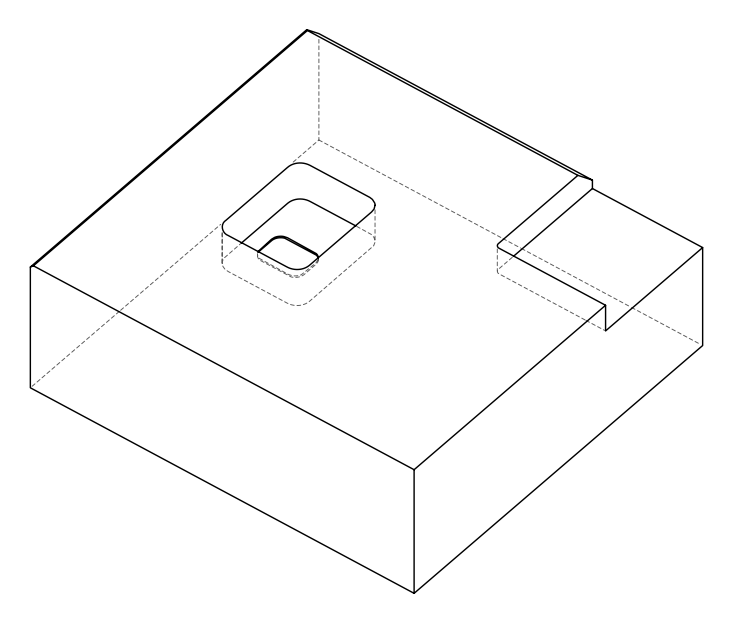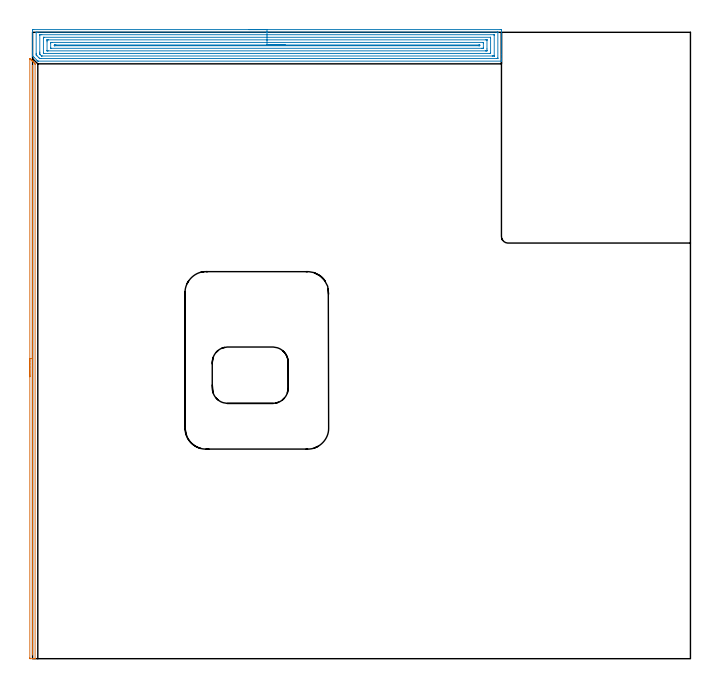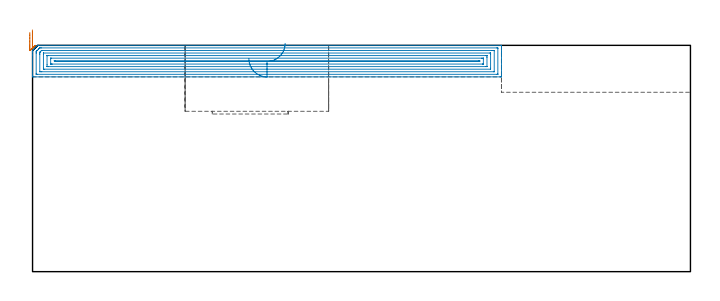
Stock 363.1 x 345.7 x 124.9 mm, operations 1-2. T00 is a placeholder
(PLAN: 5 operations, 2 tool changes, 150.5 min)
(1 AREA_MILL | FG_CHAMFER_SURFACE | UGT0205_001 | 5.41 min | 1401 mm3)
(2 AREA_MILL_1 | FG_CHAMFER_SURFACE_1 | UGT0205_001 | 14.68 min | 40310 mm3)
(3 MILL_CORNER_NOTCH_RECTANGULAR | CORNER_NOTCH_RECTANGULAR | NXT0201_008 | Follow Part, ap 1.5, ae 75% | 117.06 min | 312967 mm3)
(4 MILL_RECTANGULAR_POCKET | POCKET_RECTANGULAR_STRAIGHT | NXT0201_012 | Follow Part, ap 4, ae 75% | 13.1 min | 278167 mm3)
(5 MILL_RECTANGULAR_POCKET_1 | POCKET_RECTANGULAR_STRAIGHT_1 | NXT0201_012 | Follow Part, ap 4, ae 75% | 0.28 min | 1844 mm3)
(TOOL UGT0205_001 | Chamfer Mill 20 x 3 x 45 deg. | D20 FL50 Z2)
(TOOL NXT0201_008 | ENDMILL 6mm [2P460-0600-NA 1630] | D6 FL26 Z6)
(TOOL NXT0201_012 | ENDMILL 16mm [2P460-1600-NA 1630] | D16 FL38 Z6)
(OP 1 AREA_MILL)
G17 G21 G94 G90
T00 M6
G54
G17 G0 G90 X-1.5 Y155.6 S1061 M3
G43 Z134.9 H0
Z132.
G94 G1 Y155.638 Z131.128 F250.
Y155.752 Z130.263
Y155.941 Z129.412
Y156.203 Z128.58
Y156.537 Z127.774
Y156.94 Z127.
Y157.408 Z126.264
Y157.94 Z125.572
Y158.529 Z124.929
Y159.172 Z124.34
Y159.864 Z123.808
Y160.6 Z123.34
Y161.374 Z122.937
Y162.18 Z122.603
Y163.012 Z122.341
Y163.864 Z122.152
Y164.728 Z122.038
Y165.6 Z122.
Y330.947
X-1.495 Y331.167 Z122.003
X-1.493 Y331.181 Z122.005
X-1.466 Y331.167 Z122.032
X-1.14 Y330.84 Z122.36
X-0.939 Y330.641 Z122.557
X-0.87 Y330.571 Z122.629
X-0.713 Y330.413 Z122.786
X-0.643 Y330.345 Z122.853
X-0.572 Y330.273 Z122.927
X-0.418 Y330.118 Z123.081
X-0.346 Y330.048 Z123.15
X-0.274 Y329.975 Z123.225
X-0.123 Y329.823 Z123.376
X-0.05 Y329.752 Z123.446
X0.024 Y329.677 Z123.523
X0.172 Y329.529 Z123.671
X0.246 Y329.455 Z123.743
X0.322 Y329.379 Z123.821
X0.467 Y329.234 Z123.966
X0.543 Y329.159 Z124.039
X0.62 Y329.08 Z124.119
X0.761 Y328.939 Z124.26
X0.839 Y328.863 Z124.335
X1.333 Y328.367 Z124.832
X1.394 Y328.304 Z124.892
X1.4 Y327.888 Z124.9
Y0.178
X1.404 Y0.01 Z124.895
X1.354 Y0.007 Z124.846
X0.943 Y0. Z124.443
X0.675 Z124.174
X-0.05 Z123.445
X-1.301 Z122.196
X-1.491 Y0.002 Z122.005
X-1.5 Y0.464 Z122.
Y165.6
X-0.086 Z123.414
Y326.136
X-0.083 Y326.994 Z123.417
X-0.081 Y327.025 Z123.419
X-0.05 Y327.246 Z123.45
X-0.02 Y326.994 Z123.48
X-0.017 Y326.961 Z123.483
X-0.014 Y326.1 Z123.486
Y3.312
X-0.017 Y2.418 Z123.483
X-0.018 Y2.386 Z123.482
X-0.05 Y2.076 Z123.45
X-0.082 Y2.418 Z123.418
X-0.084 Y2.451 Z123.416
X-0.086 Y3.312 Z123.414
Y165.6
Y166.472 Z123.452
Y167.337 Z123.566
Y168.188 Z123.755
Y169.02 Z124.017
Y169.826 Z124.351
Y170.6 Z124.754
Y171.336 Z125.223
Y172.028 Z125.754
Y172.671 Z126.343
Y173.26 Z126.986
Y173.792 Z127.678
Y174.26 Z128.414
Y174.663 Z129.188
Y174.997 Z129.994
Y175.259 Z130.826
Y175.448 Z131.678
Y175.562 Z132.543
Y175.6 Z133.414
G0 Z134.9
M5
M2
(OP 2 AREA_MILL_1)
G17 G21 G94 G90
T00 M6
G54
G17 G0 G90 X119.4 Y347.2 S1061 M3
G43 Z134.9 H0
Z117.5
G94 G1 X119.438 Z116.628 F250.
X119.552 Z115.763
X119.741 Z114.912
X120.003 Z114.08
X120.337 Z113.274
X120.74 Z112.5
X121.208 Z111.764
X121.74 Z111.072
X122.329 Z110.429
X122.972 Z109.84
X123.664 Z109.308
X124.4 Z108.84
X125.174 Z108.437
X125.98 Z108.103
X126.812 Z107.841
X127.663 Z107.652
X128.528 Z107.538
X129.4 Z107.5
X258.17
X258.685 Y347.194 Z107.504
X258.79 Y347.192 Z107.506
X258.8 Y347.082 Z107.616
Y333.423 Z121.273
Y331.053 Z123.642
Y330.335 Z124.365
Y330.109 Z124.591
X258.797 Y329.952 Z124.741
X258.79 Y329.802 Z124.889
X258.617 Y329.8 Z124.9
X3.313
X2.905 Z124.885
X2.766 Y329.932 Z124.764
X2.419 Y330.28 Z124.418
X0.769 Y331.929 Z122.768
X0.333 Y332.367 Z122.333
X0.034 Y332.67 Z122.029
X0.003 Y332.708 Z121.989
X0. Y332.906 Z121.793
Y333.681 Z121.013
Y334.917 Z119.78
Y335.434 Z119.261
Y346.565 Z108.133
X0.004 Y346.823 Z107.874
X0.01 Y347.193 Z107.505
X0.249 Y347.196 Z107.502
X0.63 Y347.2 Z107.5
X129.4
Y345.786 Z108.914
X256.381 Y345.785 Z108.915
X256.547 Y345.784 Z108.916
X256.74 Y345.78 Z108.92
X256.781 Y345.779 Z108.921
X256.79 Y345.756 Z108.944
X256.793 Y345.721 Z108.979
X256.799 Y345.538 Z109.162
Y331.52 Z123.18
X256.795 Y331.382 Z123.318
X256.79 Y331.273 Z123.427
X256.782 Y331.221 Z123.479
X256.216 Y331.215 Z123.485
X4.937 Y331.214 Z123.486
X4.207 Y331.216 Z123.484
X4.039 Y331.218 Z123.482
X3.957 Y331.221 Z123.479
X3.623 Y331.538 Z123.162
X3.411 Y331.741 Z122.959
X3.313 Y331.837 Z122.863
X3.22 Y331.929 Z122.771
X2.419 Y332.731 Z121.969
X2.346 Y332.805 Z121.895
X2.083 Y333.079 Z121.621
X2.01 Y333.157 Z121.543
X2.004 Y333.275 Z121.425
X2.001 Y333.681 Z121.019
X2. Y334.092 Z120.608
X2.001 Y345.481 Z109.219
X2.005 Y345.618 Z109.082
X2.01 Y345.727 Z108.973
X2.017 Y345.779 Z108.921
X2.584 Y345.785 Z108.915
X129.4 Y345.786 Z108.914
Y344.372 Z110.328
X254.413 Y344.371 Z110.329
X254.593 Y344.37 Z110.33
X254.772 Y344.366 Z110.334
X254.788 Y344.365 Z110.335
X254.792 Y344.352 Z110.348
X254.797 Y344.317 Z110.383
X254.799 Y344.263 Z110.437
X254.8 Y344.195 Z110.505
X254.799 Y332.805 Z121.895
X254.797 Y332.704 Z121.996
X254.792 Y332.654 Z122.046
X254.789 Y332.635 Z122.065
X254.768 Y332.633 Z122.067
X254.593 Y332.631 Z122.069
X253.879 Y332.629 Z122.071
X253.698 Y332.628 Z122.072
X5.282 Y332.629 Z122.071
X5.102
X5.042 Y332.631 Z122.069
X4.995 Y332.635 Z122.065
X4.971 Y332.64 Z122.06
X4.952 Y332.656 Z122.044
X4.797 Y332.805 Z121.895
X4.207 Y333.396 Z121.304
X4.07 Y333.542 Z121.158
X4.01 Y333.616 Z121.084
X4.007 Y333.681 Z121.019
X4.002 Y333.883 Z120.817
X4. Y334.557 Z120.143
Y334.761 Z119.939
X4.001 Y344.195 Z110.505
X4.003 Y344.296 Z110.404
X4.007 Y344.346 Z110.354
X4.011 Y344.365 Z110.335
X4.032 Y344.367 Z110.333
X4.207 Y344.369 Z110.331
X4.921 Y344.371 Z110.329
X5.102 Y344.372 Z110.328
X129.4
Y342.957 Z111.743
X252.649
X252.709 Y342.956 Z111.744
X252.773 Y342.953 Z111.747
X252.789 Y342.951 Z111.749
X252.792 Y342.931 Z111.769
X252.795 Y342.878 Z111.822
X252.8 Y342.447 Z112.253
Y334.562 Z120.138
X252.794 Y334.122 Z120.578
X252.79 Y334.068 Z120.632
X252.786 Y334.05 Z120.65
X252.75 Y334.048 Z120.652
X252.611 Y334.045 Z120.655
X252.435 Y334.043 Z120.657
X6.151
X6.091 Y334.045 Z120.655
X6.028 Y334.049 Z120.651
X6.013 Y334.051 Z120.649
X6.009 Y334.069 Z120.631
X6.005 Y334.122 Z120.578
X6. Y334.553 Z120.147
Y342.438 Z112.262
X6.006 Y342.878 Z111.822
X6.01 Y342.932 Z111.768
X6.014 Y342.951 Z111.749
X6.05 Y342.952 Z111.748
X6.189 Y342.955 Z111.745
X6.365 Y342.957 Z111.743
X129.4
Y341.543 Z113.157
X250.145
X250.562 Y341.541 Z113.159
X250.769 Y341.537 Z113.163
X250.788 Y341.536 Z113.164
X250.792 Y341.521 Z113.179
X250.797 Y341.483 Z113.217
X250.799 Y341.43 Z113.27
X250.8 Y336.521 Z118.179
Y335.645 Z119.055
X250.797 Y335.55 Z119.15
X250.793 Y335.492 Z119.208
X250.79 Y335.465 Z119.235
X250.773 Y335.464 Z119.236
X250.557 Y335.46 Z119.24
X250.121 Y335.457 Z119.243
X250.098
X8.655
X8.238 Y335.459 Z119.241
X8.031 Y335.463 Z119.237
X8.012 Y335.464 Z119.236
X8.008 Y335.479 Z119.221
X8.003 Y335.517 Z119.183
X8.001 Y335.57 Z119.13
X8. Y340.479 Z114.221
Y341.355 Z113.345
X8.003 Y341.45 Z113.25
X8.006 Y341.508 Z113.192
X8.01 Y341.535 Z113.165
X8.027 Y341.536 Z113.164
X8.243 Y341.54 Z113.16
X8.678 Y341.543 Z113.157
X8.702
X129.4
Y340.129 Z114.571
X248.333 Y340.128 Z114.572
X248.654 Y340.126 Z114.574
X248.745 Y340.123 Z114.577
X248.79 Y340.12 Z114.58
X248.792 Y340.088 Z114.612
X248.797 Y339.967 Z114.733
X248.799 Y339.814 Z114.886
Y337.186 Z117.514
X248.796 Y336.957 Z117.743
X248.793 Y336.901 Z117.799
X248.79 Y336.878 Z117.822
X248.76 Y336.876 Z117.824
X248.652 Y336.873 Z117.827
X248.333 Y336.872 Z117.828
X247.76 Y336.871 Z117.829
X10.467 Y336.872 Z117.828
X10.146 Y336.874 Z117.826
X10.055 Y336.877 Z117.823
X10.01 Y336.88 Z117.82
X10.008 Y336.912 Z117.788
X10.003 Y337.033 Z117.667
X10.001 Y337.186 Z117.514
Y339.814 Z114.886
X10.004 Y340.043 Z114.657
X10.007 Y340.1 Z114.6
X10.01 Y340.122 Z114.578
X10.039 Y340.124 Z114.576
X10.148 Y340.127 Z114.573
X10.467 Y340.128 Z114.572
X11.04 Y340.129 Z114.571
X129.4
Y338.715 Z115.985
X246.317 Y338.714 Z115.986
X246.545
X246.776 Y338.711 Z115.989
X246.791 Y338.708 Z115.992
X246.794 Y338.705 Z115.995
X246.799 Y338.689 Z116.011
X246.798 Y338.375 Z116.325
X246.795 Y338.333 Z116.367
X246.79 Y338.302 Z116.398
X246.784 Y338.292 Z116.408
X246.763 Y338.291 Z116.409
X246.545 Y338.287 Z116.413
X246.316 Y338.286 Z116.414
X246.089 Y338.285 Z116.415
X12.694
X12.255 Y338.287 Z116.414
X12.024 Y338.289 Z116.411
X12.009 Y338.292 Z116.408
X12.006 Y338.295 Z116.405
X12.001 Y338.311 Z116.389
X12.003 Y338.341 Z116.359
X12.035 Y338.708 Z115.992
X12.171 Y338.712 Z115.988
X12.255 Y338.713 Z115.987
X12.484 Y338.714 Z115.986
X12.922 Y338.715 Z115.985
X129.4
X130.272 Z116.023
X131.136 Z116.137
X131.988 Z116.326
X132.82 Z116.588
X133.626 Z116.922
X134.4 Z117.325
X135.136 Z117.794
X135.828 Z118.325
X136.471 Z118.914
X137.06 Z119.557
X137.591 Z120.25
X138.06 Z120.985
X138.463 Z121.759
X138.797 Z122.565
X139.059 Z123.397
X139.248 Z124.249
X139.362 Z125.114
X139.4 Z125.985
G0 Z134.9
M5
M2
